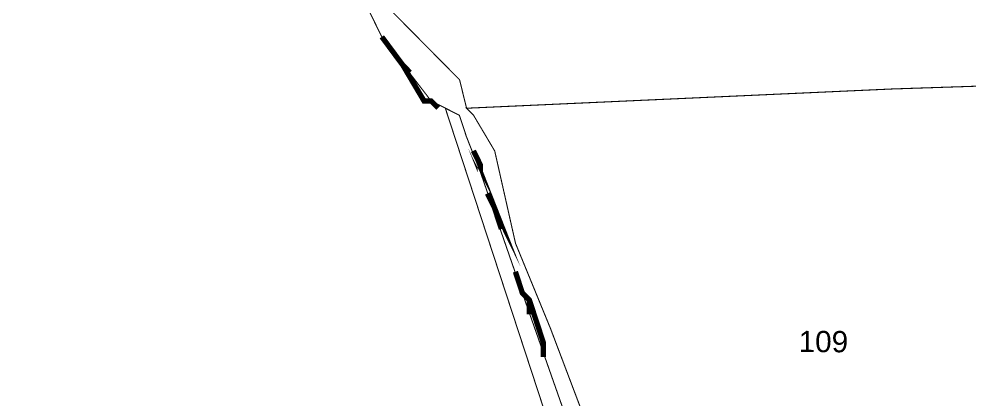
# Model space of a CAD drawing. Header units: metres. Extents: x 318080 to 326887, y 1838772 to 1852662.
# Drawn here: x 322694 to 323235, y 1840428 to 1840645 of the extents above; entities that cross this region are included whole.
import ezdxf

# ---------------------------------------------------------------- set-up
doc = ezdxf.new("R2010")
doc.units = ezdxf.units.M
doc.header["$MEASUREMENT"] = 0
for name, color, linetype in [('SURVEY NO.', 7, 'Continuous'), ('SURVEY PLOT BOUNDARY', 35, 'Continuous'), ('VILLAGE BOUNDARY', 212, 'Continuous')]:
    doc.layers.add(name, color=color, linetype=linetype)
doc.styles.add('PDF Arial', font='arial.ttf')

# ---------------------------------------------------------------- blocks, each defined once
blk = doc.blocks.new('22')
at = {"layer": 'SURVEY PLOT BOUNDARY', "lineweight": 18, "const_width": 0.605}
for points in [[(322904.46, 1840650.52), (322920.52, 1840634.3), (322944.6, 1840609.98), (322948.56, 1840593.82), (322952.57, 1840589.77), (322964.58, 1840569.54), (322976.42, 1840517.03), (322996.36, 1840468.52), (323016.28, 1840415.98)], [(323020.12, 1840375.62), (322980.32, 1840488.77), (322956.45, 1840557.47), (322948.48, 1840577.68), (322944.5, 1840589.81), (322936.46, 1840593.88), (322928.41, 1840597.95), (322900.35, 1840634.4), (322868.39, 1840699.1)], [(323404.46, 1840611.8), (323190.64, 1840604.76), (322948.56, 1840593.82), (322944.6, 1840609.98), (322920.52, 1840634.3), (322904.46, 1840650.52), (322892.53, 1840686.88), (322888.71, 1840731.28), (322872.73, 1840763.63), (322893.02, 1840787.74), (322897.15, 1840807.89), (322893.29, 1840844.22), (322885.4, 1840880.57), (322873.41, 1840904.84), (322861.45, 1840933.13), (322853.4, 1840937.21), (322946.19, 1840940.79), (322962.08, 1840888.27), (322978.21, 1840888.19), (323091.06, 1840867.48), (323207.94, 1840846.74), (323252.25, 1840834.43)], [(322655.03, 1840788.89), (322856.54, 1840751.61), (322868.39, 1840699.1), (322900.35, 1840634.4), (322928.41, 1840597.95), (322936.46, 1840593.88), (322964.28, 1840509.02), (322992.11, 1840424.16), (323004.1, 1840399.9), (323023.94, 1840331.22), (323027.91, 1840319.1), (323031.87, 1840302.94), (323019.67, 1840282.83), (322999.5, 1840282.92), (322918.61, 1840238.93), (322882.33, 1840243.14), (322866.19, 1840243.22), (322777.49, 1840251.72), (322712.97, 1840256.06), (322648.74, 1840320.92)], [(323241.97, 1840374.55), (323221.74, 1840362.54), (323197.39, 1840330.38), (323173.09, 1840310.33), (323152.9, 1840306.39), (323128.72, 1840310.54), (323108.57, 1840314.67), (323084.4, 1840322.86), (323060.28, 1840339.11), (323048.25, 1840355.31), (323036.27, 1840379.57), (323032.28, 1840387.66), (323024.27, 1840399.8), (323016.28, 1840415.98), (322996.36, 1840468.52), (322976.42, 1840517.03), (322964.58, 1840569.54), (322952.57, 1840589.77), (322948.56, 1840593.82), (323190.64, 1840604.76), (323404.46, 1840611.8)]]:
    blk.add_lwpolyline(points, dxfattribs=at)
blk.add_lwpolyline([(323020.12, 1840375.62), (323028.01, 1840339.27), (323027.91, 1840319.1), (323023.94, 1840331.22), (323004.1, 1840399.9), (322992.11, 1840424.16), (322964.28, 1840509.02), (322936.46, 1840593.88), (322944.5, 1840589.81), (322948.48, 1840577.68), (322956.45, 1840557.47), (322980.32, 1840488.77)], close=True, dxfattribs=at)
at = {"layer": 'VILLAGE BOUNDARY', "lineweight": 50, "const_width": 3.03}
for points in [[(322900.35, 1840634.4), (322912.37, 1840618.2), (322924.37, 1840597.97), (322928.41, 1840597.95), (322932.42, 1840593.9)], [(322916.38, 1840614.15), (322912.37, 1840618.2)], [(322952.47, 1840569.59), (322956.47, 1840561.51), (322956.45, 1840557.47), (322964.42, 1840537.26), (322960.43, 1840545.35)], [(322968.4, 1840525.14), (322964.42, 1840537.26)], [(322976.35, 1840500.89), (322980.32, 1840488.77), (322984.34, 1840484.72), (322992.29, 1840460.47), (322992.25, 1840452.4)], [(322984.3, 1840476.65), (322984.34, 1840484.72)]]:
    blk.add_lwpolyline(points, dxfattribs=at)
at = {"layer": 'SURVEY NO.', "insert": (323137.48, 1840455.05), "char_height": 12.102, "attachment_point": 7, "rotation": 359.7242, "style": 'PDF Arial'}
blk.add_mtext('109', dxfattribs=at)

msp = doc.modelspace()

# ---------------------------------------------------------------- block references
msp.add_blockref('22', (0, 0))

doc.saveas('drawing.dxf')
